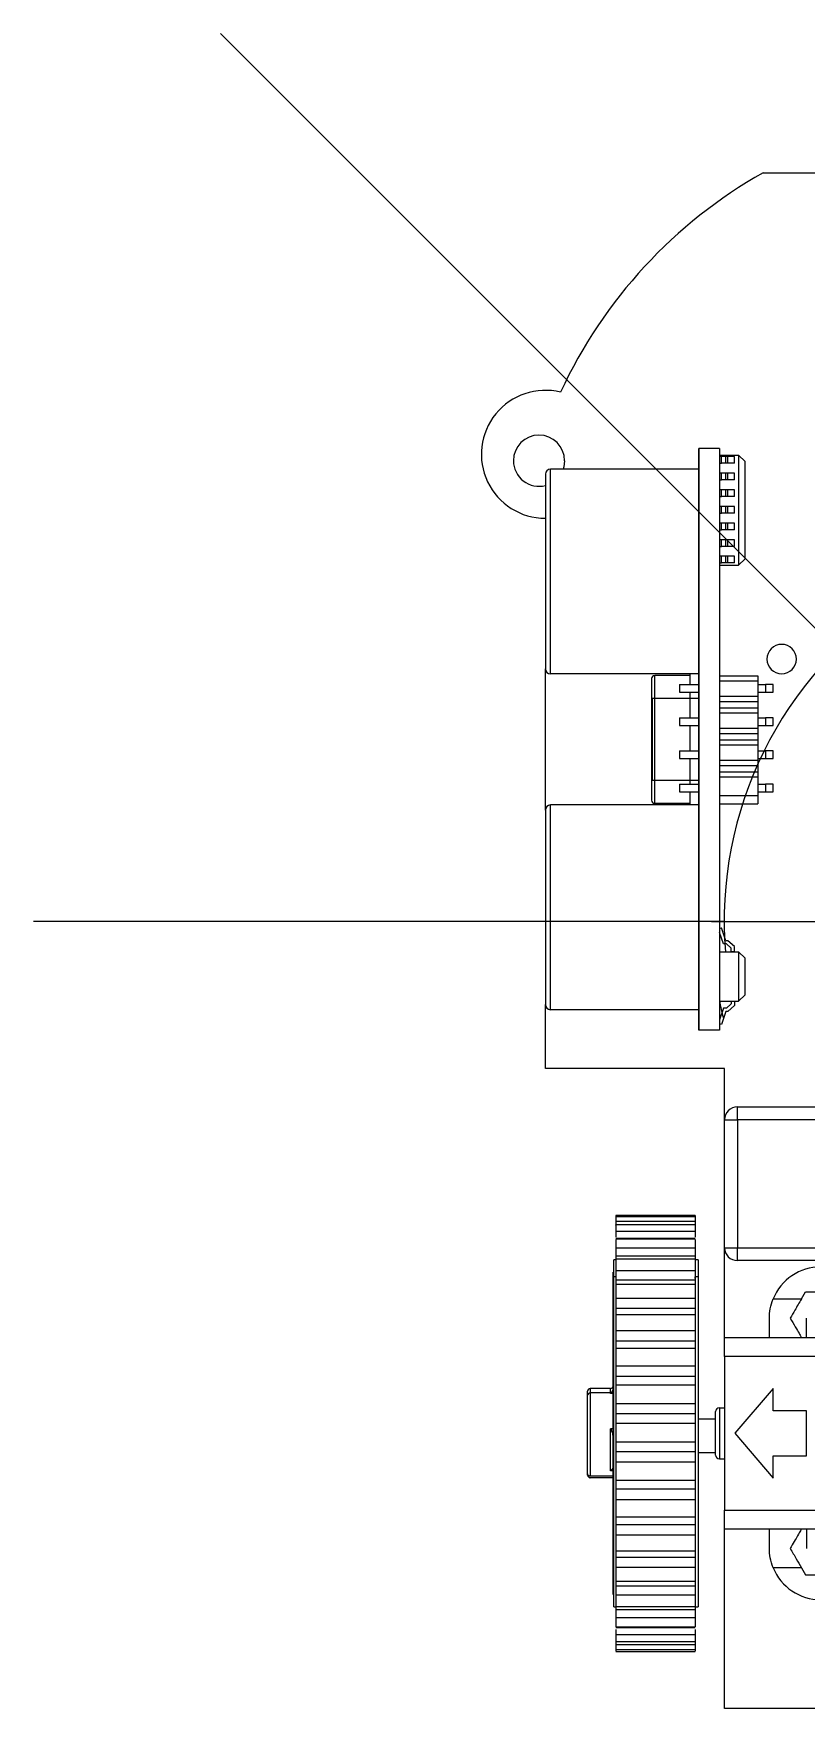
# Model space of a CAD drawing. Extents: x 1562220 to 1629450, y 100537 to 109840.
# Drawn here: x 1626355.4 to 1626415.8, y 100971.4 to 101102.3 of the extents above; entities that cross this region are included whole.
import ezdxf

# ---------------------------------------------------------------- set-up
doc = ezdxf.new("R2010")
doc.units = 0
doc.header["$LTSCALE"] = 1500
doc.header["$MEASUREMENT"] = 0
doc.layers.get('0').update_dxf_attribs({"linetype": 'CONTINUOUS'})

# ---------------------------------------------------------------- blocks, each defined once
blk = doc.blocks.new('robot')
at = {"color": 7, "linetype": 'Continuous', "lineweight": 25}
for p, q in [((1626312.42, 100698.92), (1626318.43, 100698.92)), ((1626307.41, 100631.92), (1626307.41, 100677.37)), ((1626307.42, 100677.37), (1626307.41, 100677.37)), ((1626307.42, 100677.37), (1626307.42, 100631.92)), ((1626309.02, 100677.37), (1626307.42, 100677.37)), ((1626309.02, 100677.37), (1626309.02, 100631.92)), ((1626309.02, 100677.37), (1626309.03, 100677.37)), ((1626309.03, 100677.37), (1626309.03, 100631.92)), ((1626309.03, 100676.85), (1626310.52, 100676.85)), ((1626309.17, 100676.75), (1626309.03, 100676.75)), ((1626309.03, 100676.23), (1626309.17, 100676.23)), ((1626309.17, 100676.23), (1626309.17, 100676.75)), ((1626309.51, 100676.75), (1626309.17, 100676.75)), ((1626309.51, 100676.23), (1626309.17, 100676.23)), ((1626309.51, 100676.23), (1626309.51, 100676.75)), ((1626309.67, 100676.75), (1626309.51, 100676.75)), ((1626309.67, 100676.23), (1626309.51, 100676.23)), ((1626309.67, 100676.23), (1626309.67, 100676.75)), ((1626310.19, 100676.75), (1626309.67, 100676.75)), ((1626310.19, 100676.23), (1626309.67, 100676.23)), ((1626310.19, 100676.23), (1626310.19, 100676.75)), ((1626310.52, 100676.85), (1626310.52, 100668.25)), ((1626311.02, 100676.35), (1626310.52, 100676.85)), ((1626311.02, 100668.75), (1626311.02, 100676.35)), ((1626295.42, 100675.36), (1626295.42, 100660.16)), ((1626295.82, 100659.76), (1626295.82, 100675.76)), ((1626307.41, 100675.76), (1626295.82, 100675.76)), ((1626309.17, 100675.45), (1626309.03, 100675.45)), ((1626309.03, 100674.93), (1626309.17, 100674.93)), ((1626309.17, 100674.93), (1626309.17, 100675.45)), ((1626309.51, 100675.45), (1626309.17, 100675.45)), ((1626309.51, 100674.93), (1626309.17, 100674.93)), ((1626309.51, 100674.93), (1626309.51, 100675.45)), ((1626309.67, 100675.45), (1626309.51, 100675.45)), ((1626309.67, 100674.93), (1626309.51, 100674.93)), ((1626309.67, 100674.93), (1626309.67, 100675.45)), ((1626310.19, 100675.45), (1626309.67, 100675.45)), ((1626310.19, 100674.93), (1626309.67, 100674.93)), ((1626310.19, 100674.93), (1626310.19, 100675.45)), ((1626309.17, 100674.15), (1626309.03, 100674.15)), ((1626309.03, 100673.63), (1626309.17, 100673.63)), ((1626309.17, 100673.63), (1626309.17, 100674.15)), ((1626309.51, 100674.15), (1626309.17, 100674.15)), ((1626309.51, 100673.63), (1626309.17, 100673.63)), ((1626309.51, 100673.63), (1626309.51, 100674.15)), ((1626309.67, 100674.15), (1626309.51, 100674.15)), ((1626309.67, 100673.63), (1626309.51, 100673.63)), ((1626309.67, 100673.63), (1626309.67, 100674.15)), ((1626310.19, 100674.15), (1626309.67, 100674.15)), ((1626310.19, 100673.63), (1626309.67, 100673.63)), ((1626310.19, 100673.63), (1626310.19, 100674.15)), ((1626309.17, 100672.85), (1626309.03, 100672.85)), ((1626309.03, 100672.33), (1626309.17, 100672.33)), ((1626309.17, 100672.33), (1626309.17, 100672.85)), ((1626309.51, 100672.85), (1626309.17, 100672.85)), ((1626309.51, 100672.33), (1626309.17, 100672.33)), ((1626309.51, 100672.33), (1626309.51, 100672.85)), ((1626309.67, 100672.85), (1626309.51, 100672.85)), ((1626309.67, 100672.33), (1626309.51, 100672.33)), ((1626309.67, 100672.33), (1626309.67, 100672.85)), ((1626310.19, 100672.85), (1626309.67, 100672.85)), ((1626310.19, 100672.33), (1626309.67, 100672.33)), ((1626310.19, 100672.33), (1626310.19, 100672.85)), ((1626309.17, 100671.55), (1626309.03, 100671.55)), ((1626309.03, 100671.03), (1626309.17, 100671.03)), ((1626309.17, 100671.03), (1626309.17, 100671.55)), ((1626309.51, 100671.55), (1626309.17, 100671.55)), ((1626309.51, 100671.03), (1626309.17, 100671.03)), ((1626309.51, 100671.03), (1626309.51, 100671.55)), ((1626309.67, 100671.55), (1626309.51, 100671.55)), ((1626309.67, 100671.03), (1626309.51, 100671.03)), ((1626309.67, 100671.03), (1626309.67, 100671.55)), ((1626310.19, 100671.55), (1626309.67, 100671.55)), ((1626310.19, 100671.03), (1626309.67, 100671.03)), ((1626310.19, 100671.03), (1626310.19, 100671.55)), ((1626309.17, 100670.25), (1626309.03, 100670.25)), ((1626309.03, 100669.73), (1626309.17, 100669.73)), ((1626309.17, 100669.73), (1626309.17, 100670.25)), ((1626309.51, 100670.25), (1626309.17, 100670.25)), ((1626309.51, 100669.73), (1626309.17, 100669.73)), ((1626309.51, 100669.73), (1626309.51, 100670.25)), ((1626309.67, 100670.25), (1626309.51, 100670.25)), ((1626309.67, 100669.73), (1626309.51, 100669.73)), ((1626309.67, 100669.73), (1626309.67, 100670.25)), ((1626310.19, 100670.25), (1626309.67, 100670.25)), ((1626310.19, 100669.73), (1626309.67, 100669.73)), ((1626310.19, 100669.73), (1626310.19, 100670.25)), ((1626309.17, 100668.95), (1626309.03, 100668.95)), ((1626309.03, 100668.43), (1626309.17, 100668.43)), ((1626309.03, 100668.25), (1626310.52, 100668.25)), ((1626309.17, 100668.43), (1626309.17, 100668.95)), ((1626309.51, 100668.95), (1626309.17, 100668.95)), ((1626309.51, 100668.43), (1626309.17, 100668.43)), ((1626309.51, 100668.43), (1626309.51, 100668.95)), ((1626309.67, 100668.95), (1626309.51, 100668.95)), ((1626309.67, 100668.43), (1626309.51, 100668.43)), ((1626309.67, 100668.43), (1626309.67, 100668.95)), ((1626310.19, 100668.95), (1626309.67, 100668.95)), ((1626310.19, 100668.43), (1626309.67, 100668.43)), ((1626310.19, 100668.43), (1626310.19, 100668.95)), ((1626311.02, 100668.75), (1626310.52, 100668.25)), ((1626295.42, 100649.12), (1626295.42, 100660.16)), ((1626307.41, 100659.76), (1626295.82, 100659.76)), ((1626303.72, 100659.39), (1626303.72, 100657.84)), ((1626306.72, 100659.64), (1626303.97, 100659.64)), ((1626303.97, 100657.84), (1626303.97, 100659.64)), ((1626305.91, 100658.94), (1626305.91, 100658.34)), ((1626305.91, 100658.94), (1626307.41, 100658.94)), ((1626306.72, 100658.94), (1626306.72, 100659.76)), ((1626309.03, 100659.61), (1626312.02, 100659.61)), ((1626312.02, 100659.61), (1626312.02, 100659.21)), ((1626312.02, 100659.21), (1626312.02, 100658.01)), ((1626312.02, 100658.94), (1626312.61, 100658.94)), ((1626312.61, 100658.94), (1626312.61, 100658.34)), ((1626313.21, 100658.94), (1626312.61, 100658.94)), ((1626313.21, 100658.34), (1626313.21, 100658.94)), ((1626303.79, 100657.84), (1626303.72, 100657.84)), ((1626303.72, 100657.84), (1626303.72, 100651.44)), ((1626303.97, 100657.84), (1626303.79, 100657.84)), ((1626303.79, 100651.44), (1626303.79, 100657.84)), ((1626306.72, 100657.84), (1626303.97, 100657.84)), ((1626303.97, 100651.44), (1626303.97, 100657.84)), ((1626305.91, 100658.34), (1626307.41, 100658.34)), ((1626306.72, 100657.84), (1626306.72, 100658.34)), ((1626306.72, 100656.34), (1626306.72, 100657.84)), ((1626309.03, 100657.61), (1626312.02, 100657.61)), ((1626312.02, 100658.34), (1626312.61, 100658.34)), ((1626312.02, 100658.01), (1626312.02, 100657.61)), ((1626312.02, 100657.61), (1626312.02, 100657.11)), ((1626312.61, 100658.34), (1626313.21, 100658.34)), ((1626305.91, 100656.34), (1626305.91, 100655.74)), ((1626305.91, 100656.34), (1626307.41, 100656.34)), ((1626309.03, 100657.11), (1626312.02, 100657.11)), ((1626312.02, 100657.11), (1626312.02, 100656.71)), ((1626312.02, 100656.71), (1626312.02, 100655.51)), ((1626312.02, 100656.34), (1626312.61, 100656.34)), ((1626312.61, 100656.34), (1626312.61, 100655.74)), ((1626313.21, 100656.34), (1626312.61, 100656.34)), ((1626313.21, 100655.74), (1626313.21, 100656.34)), ((1626305.91, 100655.74), (1626307.41, 100655.74)), ((1626306.72, 100653.74), (1626306.72, 100655.74)), ((1626309.03, 100655.11), (1626312.02, 100655.11)), ((1626312.02, 100655.74), (1626312.61, 100655.74)), ((1626312.02, 100655.51), (1626312.02, 100655.11)), ((1626312.02, 100655.11), (1626312.02, 100654.61)), ((1626312.61, 100655.74), (1626313.21, 100655.74)), ((1626305.91, 100653.74), (1626305.91, 100653.14)), ((1626305.91, 100653.74), (1626307.41, 100653.74)), ((1626309.03, 100654.61), (1626312.02, 100654.61)), ((1626312.02, 100654.61), (1626312.02, 100654.21)), ((1626312.02, 100654.21), (1626312.02, 100653.01)), ((1626312.02, 100653.74), (1626312.61, 100653.74)), ((1626312.61, 100653.74), (1626312.61, 100653.14)), ((1626313.21, 100653.74), (1626312.61, 100653.74)), ((1626313.21, 100653.14), (1626313.21, 100653.74)), ((1626305.91, 100653.14), (1626307.41, 100653.14)), ((1626306.72, 100651.44), (1626306.72, 100653.14)), ((1626309.03, 100652.61), (1626312.02, 100652.61)), ((1626312.02, 100653.14), (1626312.61, 100653.14)), ((1626312.02, 100653.01), (1626312.02, 100652.61)), ((1626312.02, 100652.61), (1626312.02, 100652.11)), ((1626312.61, 100653.14), (1626313.21, 100653.14)), ((1626303.72, 100651.44), (1626303.72, 100649.89)), ((1626303.79, 100651.44), (1626303.72, 100651.44)), ((1626303.97, 100651.44), (1626303.79, 100651.44)), ((1626306.72, 100651.44), (1626303.97, 100651.44)), ((1626303.97, 100649.64), (1626303.97, 100651.44)), ((1626305.91, 100651.14), (1626305.91, 100650.54)), ((1626305.91, 100651.14), (1626307.41, 100651.14)), ((1626306.72, 100651.14), (1626306.72, 100651.44)), ((1626309.03, 100652.11), (1626312.02, 100652.11)), ((1626312.02, 100652.11), (1626312.02, 100651.71)), ((1626312.02, 100651.71), (1626312.02, 100650.26)), ((1626312.02, 100651.14), (1626312.61, 100651.14)), ((1626312.61, 100651.14), (1626312.61, 100650.54)), ((1626313.21, 100651.14), (1626312.61, 100651.14)), ((1626313.21, 100650.54), (1626313.21, 100651.14)), ((1626305.91, 100650.54), (1626307.41, 100650.54)), ((1626306.72, 100649.52), (1626306.72, 100650.54)), ((1626312.02, 100650.54), (1626312.61, 100650.54)), ((1626312.02, 100650.26), (1626312.02, 100649.61)), ((1626312.61, 100650.54), (1626313.21, 100650.54)), ((1626295.42, 100649.12), (1626295.42, 100633.92)), ((1626295.82, 100633.52), (1626295.82, 100649.52)), ((1626307.41, 100649.52), (1626295.82, 100649.52)), ((1626306.72, 100649.64), (1626303.97, 100649.64)), ((1626309.03, 100649.61), (1626312.02, 100649.61)), ((1626309.03, 100639.88), (1626309.17, 100639.93)), ((1626309.33, 100638.66), (1626309.03, 100639.56)), ((1626309.51, 100638.91), (1626309.17, 100639.93)), ((1626309.03, 100638.04), (1626310.52, 100638.04)), ((1626309.57, 100638.66), (1626309.33, 100638.66)), ((1626309.67, 100638.91), (1626309.51, 100638.91)), ((1626309.94, 100638.33), (1626309.57, 100638.66)), ((1626310.19, 100638.45), (1626309.67, 100638.91)), ((1626309.94, 100638.05), (1626309.94, 100638.33)), ((1626310.19, 100638.05), (1626309.94, 100638.05)), ((1626310.19, 100638.05), (1626310.19, 100638.45)), ((1626310.52, 100638.04), (1626310.52, 100634.18)), ((1626311.02, 100637.54), (1626310.52, 100638.04)), ((1626311.02, 100634.68), (1626311.02, 100637.54)), ((1626309.03, 100634.18), (1626310.52, 100634.18)), ((1626309.94, 100633.97), (1626309.57, 100633.64)), ((1626309.94, 100634.18), (1626309.94, 100633.97)), ((1626310.19, 100634.18), (1626310.19, 100633.86)), ((1626311.02, 100634.68), (1626310.52, 100634.18)), ((1626295.42, 100628.92), (1626295.42, 100633.92)), ((1626307.41, 100633.52), (1626295.82, 100633.52)), ((1626309.33, 100633.64), (1626309.03, 100632.74)), ((1626309.51, 100633.39), (1626309.17, 100632.37)), ((1626309.57, 100633.64), (1626309.33, 100633.64)), ((1626309.67, 100633.39), (1626309.51, 100633.39)), ((1626310.19, 100633.86), (1626309.67, 100633.39)), ((1626307.42, 100631.92), (1626307.41, 100631.92)), ((1626309.02, 100631.92), (1626307.42, 100631.92)), ((1626309.02, 100631.92), (1626309.03, 100631.92)), ((1626309.17, 100632.37), (1626309.03, 100632.42)), ((1626309.42, 100628.92), (1626295.42, 100628.92)), ((1626309.42, 100624.92), (1626309.42, 100628.92)), ((1626309.42, 100614.92), (1626309.42, 100624.92)), ((1626309.42, 100624.92), (1626310.42, 100624.92)), ((1626310.42, 100624.92), (1626310.42, 100625.92)), ((1626310.42, 100625.92), (1626362.42, 100625.92)), ((1626310.42, 100624.92), (1626310.42, 100614.92)), ((1626362.42, 100624.92), (1626310.42, 100624.92)), ((1626307.12, 100617.45), (1626300.92, 100617.45)), ((1626307.12, 100617.33), (1626300.92, 100617.33)), ((1626307.12, 100616.97), (1626300.92, 100616.97)), ((1626300.92, 100616.97), (1626300.92, 100616.7)), ((1626307.12, 100616.97), (1626307.12, 100616.7)), ((1626307.12, 100616.7), (1626300.92, 100616.7)), ((1626307.12, 100616.18), (1626300.92, 100616.18)), ((1626307.12, 100615.65), (1626300.92, 100615.65)), ((1626307.12, 100615.58), (1626300.92, 100615.58)), ((1626307.12, 100614.88), (1626300.92, 100614.88)), ((1626309.42, 100614.92), (1626310.42, 100614.92)), ((1626309.42, 100607.92), (1626309.42, 100614.92)), ((1626310.42, 100614.92), (1626362.42, 100614.92)), ((1626310.42, 100613.92), (1626310.42, 100614.92)), ((1626300.77, 100613.02), (1626300.72, 100613.02)), ((1626300.72, 100611.78), (1626300.72, 100613.02)), ((1626300.92, 100613.97), (1626300.77, 100613.97)), ((1626300.77, 100612.64), (1626300.77, 100613.97)), ((1626307.12, 100614.25), (1626300.92, 100614.25)), ((1626307.12, 100614.03), (1626300.92, 100614.03)), ((1626307.12, 100613.12), (1626300.92, 100613.12)), ((1626307.37, 100613.97), (1626307.12, 100613.97)), ((1626307.37, 100613.97), (1626307.37, 100612.64)), ((1626362.42, 100613.92), (1626310.42, 100613.92)), ((1626300.77, 100611.78), (1626300.72, 100611.78)), ((1626300.72, 100587.82), (1626300.72, 100611.78)), ((1626300.77, 100586.87), (1626300.77, 100612.64)), ((1626307.12, 100612.4), (1626300.92, 100612.4)), ((1626307.12, 100612.05), (1626300.92, 100612.05)), ((1626307.12, 100612.52), (1626307.12, 100612.64)), ((1626307.12, 100612.64), (1626307.12, 100612.53)), ((1626307.37, 100612.64), (1626307.12, 100612.64)), ((1626307.37, 100612.64), (1626307.37, 100586.87)), ((1626307.12, 100610.95), (1626300.92, 100610.95)), ((1626313.21, 100610.92), (1626315.42, 100610.92)), ((1626315.42, 100610.92), (1626315.74, 100611.47)), ((1626315.74, 100611.47), (1626318.1, 100611.47)), ((1626307.12, 100610.17), (1626300.92, 100610.17)), ((1626307.12, 100609.69), (1626300.92, 100609.69)), ((1626312.92, 100607.92), (1626312.92, 100609.42)), ((1626315.82, 100607.92), (1626315.82, 100609.42)), ((1626307.12, 100608.43), (1626300.92, 100608.43)), ((1626309.42, 100606.42), (1626309.42, 100607.92)), ((1626309.42, 100607.92), (1626320.92, 100607.92)), ((1626307.12, 100607.63), (1626300.92, 100607.63)), ((1626307.12, 100607.04), (1626300.92, 100607.04)), ((1626307.12, 100605.67), (1626300.92, 100605.67)), ((1626320.92, 100606.42), (1626309.42, 100606.42)), ((1626309.42, 100606.42), (1626309.42, 100594.42)), ((1626300.52, 100603.92), (1626298.92, 100603.92)), ((1626307.12, 100604.85), (1626300.92, 100604.85)), ((1626307.12, 100604.17), (1626300.92, 100604.17)), ((1626313.22, 100603.92), (1626310.22, 100600.42)), ((1626313.22, 100602.17), (1626313.22, 100603.92)), ((1626298.72, 100603.4), (1626298.72, 100603.72)), ((1626298.72, 100597.27), (1626298.72, 100603.4)), ((1626298.92, 100603.58), (1626298.92, 100597.07)), ((1626300.52, 100603.58), (1626298.92, 100603.58)), ((1626300.52, 100603.54), (1626300.52, 100603.58)), ((1626307.12, 100602.73), (1626300.92, 100602.73)), ((1626307.12, 100601.93), (1626300.92, 100601.93)), ((1626308.72, 100601.52), (1626307.37, 100601.52)), ((1626308.72, 100598.72), (1626308.72, 100602.12)), ((1626309.02, 100602.42), (1626309.42, 100602.42)), ((1626309.02, 100602.42), (1626309.02, 100598.42)), ((1626315.82, 100602.17), (1626313.22, 100602.17)), ((1626315.82, 100598.67), (1626315.82, 100602.17)), ((1626300.52, 100597.49), (1626300.52, 100600.77)), ((1626307.12, 100601.19), (1626300.92, 100601.19)), ((1626310.22, 100600.42), (1626313.22, 100596.92)), ((1626307.12, 100599.72), (1626300.92, 100599.72)), ((1626307.12, 100598.97), (1626300.92, 100598.97)), ((1626307.37, 100598.92), (1626308.72, 100598.92)), ((1626313.22, 100596.92), (1626313.22, 100598.67)), ((1626313.22, 100598.67), (1626315.82, 100598.67)), ((1626307.12, 100598.17), (1626300.92, 100598.17)), ((1626309.02, 100598.42), (1626309.42, 100598.42)), ((1626298.72, 100597.16), (1626298.72, 100597.27)), ((1626300.72, 100597.07), (1626298.92, 100597.07)), ((1626300.72, 100596.95), (1626298.92, 100596.95)), ((1626307.12, 100596.73), (1626300.92, 100596.73)), ((1626307.12, 100596.05), (1626300.92, 100596.05)), ((1626307.12, 100595.23), (1626300.92, 100595.23)), ((1626307.12, 100593.86), (1626300.92, 100593.86)), ((1626309.42, 100594.42), (1626320.92, 100594.42)), ((1626309.42, 100592.92), (1626309.42, 100594.42)), ((1626307.12, 100593.27), (1626300.92, 100593.27)), ((1626307.12, 100592.46), (1626300.92, 100592.46)), ((1626320.92, 100592.92), (1626309.42, 100592.92)), ((1626309.42, 100578.92), (1626309.42, 100592.92)), ((1626312.92, 100591.42), (1626312.92, 100592.92)), ((1626315.82, 100592.92), (1626315.82, 100591.42)), ((1626307.12, 100591.2), (1626300.92, 100591.2)), ((1626307.12, 100590.72), (1626300.92, 100590.72)), ((1626307.12, 100589.94), (1626300.92, 100589.94)), ((1626315.42, 100589.92), (1626313.21, 100589.92)), ((1626315.42, 100589.92), (1626315.74, 100589.37)), ((1626307.12, 100588.84), (1626300.92, 100588.84)), ((1626307.12, 100588.48), (1626300.92, 100588.48)), ((1626315.74, 100589.37), (1626318.1, 100589.37)), ((1626300.72, 100587.82), (1626300.77, 100587.82)), ((1626300.77, 100586.87), (1626300.92, 100586.87)), ((1626307.12, 100587.76), (1626300.92, 100587.76)), ((1626307.12, 100586.85), (1626300.92, 100586.85)), ((1626307.12, 100586.87), (1626307.37, 100586.87)), ((1626307.12, 100586.62), (1626300.92, 100586.62)), ((1626307.12, 100585.99), (1626300.92, 100585.99)), ((1626300.92, 100585.29), (1626307.12, 100585.29)), ((1626307.12, 100585.21), (1626300.92, 100585.21)), ((1626307.12, 100584.68), (1626300.92, 100584.68)), ((1626300.92, 100584.16), (1626307.12, 100584.16)), ((1626307.12, 100583.88), (1626300.92, 100583.88)), ((1626300.92, 100583.52), (1626307.12, 100583.52)), ((1626300.92, 100583.38), (1626307.12, 100583.38)), ((1626369.42, 100578.92), (1626309.42, 100578.92))]:
    blk.add_line(p, q, dxfattribs=at)
at = {"color": 8, "linetype": 'Continuous', "lineweight": 25}
for p, q in [((1626309.03, 100659.21), (1626312.02, 100659.21)), ((1626307.41, 100657.84), (1626306.72, 100657.84)), ((1626309.03, 100658.01), (1626312.02, 100658.01)), ((1626309.03, 100656.71), (1626312.02, 100656.71)), ((1626309.03, 100655.51), (1626312.02, 100655.51)), ((1626309.03, 100654.21), (1626312.02, 100654.21)), ((1626309.03, 100653.01), (1626312.02, 100653.01)), ((1626307.41, 100651.44), (1626306.72, 100651.44)), ((1626309.03, 100651.71), (1626312.02, 100651.71)), ((1626309.03, 100650.26), (1626312.02, 100650.26)), ((1626300.92, 100612.64), (1626300.77, 100612.64)), ((1626298.92, 100603.92), (1626298.92, 100603.58)), ((1626300.52, 100603.58), (1626300.52, 100603.92)), ((1626300.72, 100603.54), (1626300.52, 100603.54)), ((1626300.72, 100600.77), (1626300.52, 100600.77)), ((1626307.37, 100598.93), (1626308.72, 100598.93)), ((1626300.72, 100597.49), (1626300.52, 100597.49))]:
    blk.add_line(p, q, dxfattribs=at)
at = {"color": 7, "linetype": 'Continuous', "lineweight": 25, "flags": 128}
blk.add_lwpolyline([(1626296.92, 100676.42), (1626296.86, 100675.94), (1626296.81, 100675.76)], dxfattribs=at)
at = {"color": 7, "linetype": 'Continuous', "lineweight": 25}
for centre, radius, start, end in [((1626331.09, 100665.83), 37.99, 119.4269, 155.1781), ((1626295.42, 100676.92), 5, 76.312, 270), ((1626294.92, 100676.42), 2, 0, 180), ((1626294.92, 100676.42), 2, 180, 284.4775), ((1626295.82, 100675.36), 0.4, 90, 180), ((1626313.88, 100660.92), 1.15, 0, 180), ((1626295.82, 100660.16), 0.4, 180, 270), ((1626313.88, 100660.92), 1.15, 180, 0), ((1626303.97, 100659.39), 0.25, 135, 180), ((1626303.97, 100659.39), 0.25, 90, 135), ((1626303.97, 100649.89), 0.25, 180, 225), ((1626303.97, 100649.89), 0.25, 225, 270), ((1626295.82, 100649.12), 0.4, 90, 180), ((1626295.82, 100633.92), 0.4, 180, 270), ((1626310.42, 100624.92), 1, 90, 180), ((1626310.42, 100614.92), 1, 180, 270), ((1626316.92, 100609.42), 4, 22.0243, 157.9757), ((1626298.92, 100603.72), 0.2, 90, 180), ((1626300.52, 100604.12), 0.2, 270, 0), ((1626298.91, 100603.38), 0.191, 87.1972, 176.8923), ((1626300.52, 100603.8), 0.221, 270, 278.304), ((1626309.02, 100602.12), 0.3, 90, 180), ((1626309.02, 100598.72), 0.3, 180, 270), ((1626316.92, 100591.42), 4, 202.0243, 270)]:
    blk.add_arc(centre, radius, start, end, dxfattribs=at)
for points, knots in [([(1626300.92, 100617.45), (1626300.92, 100617.45), (1626300.92, 100617.47), (1626300.92, 100617.42), (1626300.92, 100617.35), (1626300.92, 100617.33)], [0, 0, 0, 0, 0.068393, 0.71433, 1, 1, 1, 1]), ([(1626300.92, 100617.31), (1626300.92, 100617.31), (1626300.92, 100617.32), (1626300.92, 100617.19), (1626300.92, 100617.05), (1626300.92, 100616.97)], [0, 0, 0, 0, 0.252792, 0.608044, 1, 1, 1, 1]), ([(1626307.12, 100617.45), (1626307.12, 100617.45), (1626307.12, 100617.47), (1626307.12, 100617.42), (1626307.12, 100617.35), (1626307.12, 100617.33)], [0, 0, 0, 0, 0.068393, 0.71433, 1, 1, 1, 1]), ([(1626307.12, 100617.31), (1626307.12, 100617.31), (1626307.12, 100617.32), (1626307.12, 100617.19), (1626307.12, 100617.05), (1626307.12, 100616.97)], [0, 0, 0, 0, 0.252792, 0.608044, 1, 1, 1, 1]), ([(1626300.92, 100616.69), (1626300.92, 100616.7), (1626300.92, 100616.72), (1626300.92, 100616.64), (1626300.92, 100616.45), (1626300.92, 100616.27), (1626300.92, 100616.18)], [0, 0, 0, 0, 0.027128, 0.389274, 0.679637, 1, 1, 1, 1]), ([(1626300.92, 100616.18), (1626300.92, 100616.05), (1626300.92, 100615.88), (1626300.92, 100615.78), (1626300.92, 100615.76)], [0, 0, 0, 0, 0.80261, 1, 1, 1, 1]), ([(1626307.12, 100616.69), (1626307.12, 100616.7), (1626307.12, 100616.72), (1626307.12, 100616.64), (1626307.12, 100616.45), (1626307.12, 100616.27), (1626307.12, 100616.18)], [0, 0, 0, 0, 0.027128, 0.389274, 0.679637, 1, 1, 1, 1]), ([(1626307.12, 100616.18), (1626307.12, 100616.05), (1626307.12, 100615.88), (1626307.12, 100615.78), (1626307.12, 100615.76)], [0, 0, 0, 0, 0.80261, 1, 1, 1, 1]), ([(1626300.92, 100615.56), (1626300.92, 100615.57), (1626300.92, 100615.57), (1626300.92, 100615.43), (1626300.92, 100615.19), (1626300.92, 100614.99), (1626300.92, 100614.88)], [0, 0, 0, 0, 0.135309, 0.457184, 0.71526, 1, 1, 1, 1]), ([(1626300.92, 100614.88), (1626300.92, 100614.74), (1626300.92, 100614.48), (1626300.92, 100614.32), (1626300.92, 100614.25)], [0, 0, 0, 0, 0.583632, 1, 1, 1, 1]), ([(1626307.12, 100615.56), (1626307.12, 100615.57), (1626307.12, 100615.57), (1626307.12, 100615.43), (1626307.12, 100615.19), (1626307.12, 100614.99), (1626307.12, 100614.88)], [0, 0, 0, 0, 0.135309, 0.457184, 0.71526, 1, 1, 1, 1]), ([(1626307.12, 100614.88), (1626307.12, 100614.74), (1626307.12, 100614.48), (1626307.12, 100614.32), (1626307.12, 100614.25)], [0, 0, 0, 0, 0.583632, 1, 1, 1, 1]), ([(1626300.92, 100614.25), (1626300.92, 100614.18), (1626300.92, 100614.04), (1626300.92, 100614.03), (1626300.92, 100614.03)], [0, 0, 0, 0, 0.533278, 1, 1, 1, 1]), ([(1626300.92, 100614.03), (1626300.92, 100614.01), (1626300.92, 100613.97), (1626300.92, 100613.75), (1626300.92, 100613.45), (1626300.92, 100613.23), (1626300.92, 100613.12)], [0, 0, 0, 0, 0.291893, 0.555481, 0.766822, 1, 1, 1, 1]), ([(1626300.92, 100613.12), (1626300.92, 100612.96), (1626300.92, 100612.69), (1626300.92, 100612.49), (1626300.92, 100612.4)], [0, 0, 0, 0, 0.583629, 1, 1, 1, 1]), ([(1626307.12, 100614.25), (1626307.12, 100614.18), (1626307.12, 100614.04), (1626307.12, 100614.03), (1626307.12, 100614.03)], [0, 0, 0, 0, 0.533278, 1, 1, 1, 1]), ([(1626307.12, 100614.03), (1626307.12, 100614.01), (1626307.12, 100613.97), (1626307.12, 100613.75), (1626307.12, 100613.45), (1626307.12, 100613.23), (1626307.12, 100613.12)], [0, 0, 0, 0, 0.291893, 0.555481, 0.766822, 1, 1, 1, 1]), ([(1626307.12, 100613.12), (1626307.12, 100612.96), (1626307.12, 100612.69), (1626307.12, 100612.49), (1626307.12, 100612.4)], [0, 0, 0, 0, 0.583629, 1, 1, 1, 1]), ([(1626300.92, 100612.4), (1626300.92, 100612.31), (1626300.92, 100612.13), (1626300.92, 100612.08), (1626300.92, 100612.05)], [0, 0, 0, 0, 0.533278, 1, 1, 1, 1]), ([(1626300.92, 100612.05), (1626300.92, 100612), (1626300.92, 100611.91), (1626300.92, 100611.63), (1626300.92, 100611.3), (1626300.92, 100611.07), (1626300.92, 100610.95)], [0, 0, 0, 0, 0.291893, 0.555481, 0.7668214, 1, 1, 1, 1]), ([(1626307.12, 100612.4), (1626307.12, 100612.31), (1626307.12, 100612.13), (1626307.12, 100612.08), (1626307.12, 100612.05)], [0, 0, 0, 0, 0.533278, 1, 1, 1, 1]), ([(1626307.12, 100612.05), (1626307.12, 100612), (1626307.12, 100611.91), (1626307.12, 100611.63), (1626307.12, 100611.3), (1626307.12, 100611.07), (1626307.12, 100610.95)], [0, 0, 0, 0, 0.291893, 0.555481, 0.7668214, 1, 1, 1, 1]), ([(1626300.92, 100610.95), (1626300.92, 100610.78), (1626300.92, 100610.5), (1626300.92, 100610.27), (1626300.92, 100610.17)], [0, 0, 0, 0, 0.583629, 1, 1, 1, 1]), ([(1626307.12, 100610.95), (1626307.12, 100610.78), (1626307.12, 100610.5), (1626307.12, 100610.27), (1626307.12, 100610.17)], [0, 0, 0, 0, 0.583629, 1, 1, 1, 1]), ([(1626312.92, 100609.42), (1626312.93, 100609.66), (1626312.95, 100610.15), (1626313.12, 100610.66), (1626313.21, 100610.92)], [0, 0, 0, 0, 0.4993091, 1, 1, 1, 1]), ([(1626315.42, 100610.92), (1626315.25, 100610.63), (1626314.95, 100610.1), (1626314.67, 100609.63), (1626314.55, 100609.42)], [0, 0, 0, 0, 0.5642963, 1, 1, 1, 1]), ([(1626300.92, 100610.17), (1626300.92, 100610.06), (1626300.92, 100609.85), (1626300.92, 100609.74), (1626300.92, 100609.69)], [0, 0, 0, 0, 0.533279, 1, 1, 1, 1]), ([(1626300.92, 100609.69), (1626300.92, 100609.62), (1626300.92, 100609.48), (1626300.92, 100609.15), (1626300.92, 100608.79), (1626300.92, 100608.56), (1626300.92, 100608.43)], [0, 0, 0, 0, 0.291893, 0.555481, 0.766824, 1, 1, 1, 1]), ([(1626307.12, 100610.17), (1626307.12, 100610.06), (1626307.12, 100609.85), (1626307.12, 100609.74), (1626307.12, 100609.69)], [0, 0, 0, 0, 0.533279, 1, 1, 1, 1]), ([(1626307.12, 100609.69), (1626307.12, 100609.62), (1626307.12, 100609.48), (1626307.12, 100609.15), (1626307.12, 100608.79), (1626307.12, 100608.56), (1626307.12, 100608.43)], [0, 0, 0, 0, 0.291893, 0.555481, 0.766824, 1, 1, 1, 1]), ([(1626314.55, 100609.42), (1626314.69, 100609.18), (1626314.96, 100608.71), (1626315.24, 100608.24), (1626315.39, 100607.97), (1626315.41, 100607.93), (1626315.42, 100607.92)], [0, 0, 0, 0, 0.2892069, 0.5762447, 0.793471, 1, 1, 1, 1]), ([(1626300.92, 100608.43), (1626300.92, 100608.27), (1626300.92, 100607.99), (1626300.92, 100607.74), (1626300.92, 100607.63)], [0, 0, 0, 0, 0.583633, 1, 1, 1, 1]), ([(1626307.12, 100608.43), (1626307.12, 100608.27), (1626307.12, 100607.99), (1626307.12, 100607.74), (1626307.12, 100607.63)], [0, 0, 0, 0, 0.583633, 1, 1, 1, 1]), ([(1626300.92, 100607.63), (1626300.92, 100607.5), (1626300.92, 100607.26), (1626300.92, 100607.11), (1626300.92, 100607.04)], [0, 0, 0, 0, 0.53328, 1, 1, 1, 1]), ([(1626300.92, 100607.04), (1626300.92, 100606.94), (1626300.92, 100606.76), (1626300.92, 100606.39), (1626300.92, 100606.02), (1626300.92, 100605.79), (1626300.92, 100605.67)], [0, 0, 0, 0, 0.291893, 0.555482, 0.766822, 1, 1, 1, 1]), ([(1626307.12, 100607.63), (1626307.12, 100607.5), (1626307.12, 100607.26), (1626307.12, 100607.11), (1626307.12, 100607.04)], [0, 0, 0, 0, 0.53328, 1, 1, 1, 1]), ([(1626307.12, 100607.04), (1626307.12, 100606.94), (1626307.12, 100606.76), (1626307.12, 100606.39), (1626307.12, 100606.02), (1626307.12, 100605.79), (1626307.12, 100605.67)], [0, 0, 0, 0, 0.291893, 0.555482, 0.766822, 1, 1, 1, 1]), ([(1626300.92, 100605.67), (1626300.92, 100605.51), (1626300.92, 100605.24), (1626300.92, 100604.97), (1626300.92, 100604.85)], [0, 0, 0, 0, 0.5836333, 1, 1, 1, 1]), ([(1626307.12, 100605.67), (1626307.12, 100605.51), (1626307.12, 100605.24), (1626307.12, 100604.97), (1626307.12, 100604.85)], [0, 0, 0, 0, 0.5836333, 1, 1, 1, 1]), ([(1626300.72, 100603.98), (1626300.71, 100603.9), (1626300.68, 100603.74), (1626300.59, 100603.63), (1626300.55, 100603.58)], [0, 0, 0, 0, 0.499742, 1, 1, 1, 1]), ([(1626300.92, 100604.85), (1626300.92, 100604.71), (1626300.92, 100604.45), (1626300.92, 100604.26), (1626300.92, 100604.17)], [0, 0, 0, 0, 0.533279, 1, 1, 1, 1]), ([(1626300.92, 100604.17), (1626300.92, 100604.06), (1626300.92, 100603.83), (1626300.92, 100603.44), (1626300.92, 100603.06), (1626300.92, 100602.84), (1626300.92, 100602.73)], [0, 0, 0, 0, 0.291893, 0.555481, 0.766822, 1, 1, 1, 1]), ([(1626307.12, 100604.85), (1626307.12, 100604.71), (1626307.12, 100604.45), (1626307.12, 100604.26), (1626307.12, 100604.17)], [0, 0, 0, 0, 0.533279, 1, 1, 1, 1]), ([(1626307.12, 100604.17), (1626307.12, 100604.06), (1626307.12, 100603.83), (1626307.12, 100603.44), (1626307.12, 100603.06), (1626307.12, 100602.84), (1626307.12, 100602.73)], [0, 0, 0, 0, 0.291893, 0.555481, 0.766822, 1, 1, 1, 1]), ([(1626300.55, 100603.58), (1626300.55, 100603.57), (1626300.54, 100603.56), (1626300.52, 100603.55), (1626300.52, 100603.54)], [0, 0, 0, 0, 0.560514, 1, 1, 1, 1]), ([(1626300.92, 100602.73), (1626300.92, 100602.58), (1626300.92, 100602.33), (1626300.92, 100602.05), (1626300.92, 100601.93)], [0, 0, 0, 0, 0.583628, 1, 1, 1, 1]), ([(1626307.12, 100602.73), (1626307.12, 100602.58), (1626307.12, 100602.33), (1626307.12, 100602.05), (1626307.12, 100601.93)], [0, 0, 0, 0, 0.583628, 1, 1, 1, 1]), ([(1626300.92, 100601.93), (1626300.92, 100601.79), (1626300.92, 100601.51), (1626300.92, 100601.29), (1626300.92, 100601.19)], [0, 0, 0, 0, 0.5332709, 1, 1, 1, 1]), ([(1626307.12, 100601.93), (1626307.12, 100601.79), (1626307.12, 100601.51), (1626307.12, 100601.29), (1626307.12, 100601.19)], [0, 0, 0, 0, 0.5332709, 1, 1, 1, 1]), ([(1626300.52, 100600.77), (1626300.57, 100600.65), (1626300.67, 100600.42), (1626300.7, 100600.19), (1626300.72, 100600.07)], [0, 0, 0, 0, 0.500463, 1, 1, 1, 1]), ([(1626300.92, 100601.19), (1626300.92, 100601.05), (1626300.92, 100600.8), (1626300.92, 100600.39), (1626300.92, 100600.02), (1626300.92, 100599.82), (1626300.92, 100599.72)], [0, 0, 0, 0, 0.291892, 0.555482, 0.766823, 1, 1, 1, 1]), ([(1626307.12, 100601.19), (1626307.12, 100601.05), (1626307.12, 100600.8), (1626307.12, 100600.39), (1626307.12, 100600.02), (1626307.12, 100599.82), (1626307.12, 100599.72)], [0, 0, 0, 0, 0.291892, 0.555482, 0.766823, 1, 1, 1, 1]), ([(1626300.92, 100599.72), (1626300.92, 100599.59), (1626300.92, 100599.36), (1626300.92, 100599.08), (1626300.92, 100598.97)], [0, 0, 0, 0, 0.5836297, 1, 1, 1, 1]), ([(1626300.92, 100598.97), (1626300.92, 100598.82), (1626300.92, 100598.54), (1626300.92, 100598.29), (1626300.92, 100598.17)], [0, 0, 0, 0, 0.533285, 1, 1, 1, 1]), ([(1626307.12, 100599.72), (1626307.12, 100599.59), (1626307.12, 100599.36), (1626307.12, 100599.08), (1626307.12, 100598.97)], [0, 0, 0, 0, 0.5836297, 1, 1, 1, 1]), ([(1626307.12, 100598.97), (1626307.12, 100598.82), (1626307.12, 100598.54), (1626307.12, 100598.29), (1626307.12, 100598.17)], [0, 0, 0, 0, 0.533285, 1, 1, 1, 1]), ([(1626300.72, 100597.77), (1626300.7, 100597.73), (1626300.67, 100597.67), (1626300.57, 100597.55), (1626300.52, 100597.49)], [0, 0, 0, 0, 0.499539, 1, 1, 1, 1]), ([(1626300.92, 100598.17), (1626300.92, 100598.03), (1626300.92, 100597.75), (1626300.92, 100597.34), (1626300.92, 100597), (1626300.92, 100596.82), (1626300.92, 100596.73)], [0, 0, 0, 0, 0.291895, 0.555485, 0.766822, 1, 1, 1, 1]), ([(1626307.12, 100598.17), (1626307.12, 100598.03), (1626307.12, 100597.75), (1626307.12, 100597.34), (1626307.12, 100597), (1626307.12, 100596.82), (1626307.12, 100596.73)], [0, 0, 0, 0, 0.291895, 0.555485, 0.766822, 1, 1, 1, 1]), ([(1626298.92, 100597.07), (1626298.91, 100597.07), (1626298.88, 100597.07), (1626298.83, 100597.09), (1626298.77, 100597.13), (1626298.73, 100597.19), (1626298.72, 100597.25), (1626298.72, 100597.27)], [0, 0, 0, 0, 0.12414, 0.25141, 0.500245, 0.749251, 1, 1, 1, 1]), ([(1626298.72, 100597.16), (1626298.72, 100597.13), (1626298.73, 100597.08), (1626298.77, 100597.01), (1626298.83, 100596.97), (1626298.88, 100596.96), (1626298.91, 100596.95), (1626298.92, 100596.95)], [0, 0, 0, 0, 0.250405, 0.499294, 0.748414, 0.874324, 1, 1, 1, 1]), ([(1626300.92, 100596.73), (1626300.92, 100596.62), (1626300.92, 100596.42), (1626300.92, 100596.16), (1626300.92, 100596.05)], [0, 0, 0, 0, 0.5836341, 1, 1, 1, 1]), ([(1626300.92, 100596.05), (1626300.92, 100595.9), (1626300.92, 100595.63), (1626300.92, 100595.36), (1626300.92, 100595.23)], [0, 0, 0, 0, 0.533283, 1, 1, 1, 1]), ([(1626307.12, 100596.73), (1626307.12, 100596.62), (1626307.12, 100596.42), (1626307.12, 100596.16), (1626307.12, 100596.05)], [0, 0, 0, 0, 0.5836341, 1, 1, 1, 1]), ([(1626307.12, 100596.05), (1626307.12, 100595.9), (1626307.12, 100595.63), (1626307.12, 100595.36), (1626307.12, 100595.23)], [0, 0, 0, 0, 0.533283, 1, 1, 1, 1]), ([(1626300.92, 100595.23), (1626300.92, 100595.08), (1626300.92, 100594.79), (1626300.92, 100594.39), (1626300.92, 100594.08), (1626300.92, 100593.94), (1626300.92, 100593.86)], [0, 0, 0, 0, 0.291893, 0.555481, 0.766825, 1, 1, 1, 1]), ([(1626307.12, 100595.23), (1626307.12, 100595.08), (1626307.12, 100594.79), (1626307.12, 100594.39), (1626307.12, 100594.08), (1626307.12, 100593.94), (1626307.12, 100593.86)], [0, 0, 0, 0, 0.291893, 0.555481, 0.766825, 1, 1, 1, 1]), ([(1626300.92, 100593.86), (1626300.92, 100593.77), (1626300.92, 100593.61), (1626300.92, 100593.37), (1626300.92, 100593.27)], [0, 0, 0, 0, 0.583631, 1, 1, 1, 1]), ([(1626307.12, 100593.86), (1626307.12, 100593.77), (1626307.12, 100593.61), (1626307.12, 100593.37), (1626307.12, 100593.27)], [0, 0, 0, 0, 0.583631, 1, 1, 1, 1]), ([(1626300.92, 100593.27), (1626300.92, 100593.13), (1626300.92, 100592.87), (1626300.92, 100592.59), (1626300.92, 100592.46)], [0, 0, 0, 0, 0.533272, 1, 1, 1, 1]), ([(1626300.92, 100592.46), (1626300.92, 100592.31), (1626300.92, 100592.01), (1626300.92, 100591.64), (1626300.92, 100591.37), (1626300.92, 100591.26), (1626300.92, 100591.2)], [0, 0, 0, 0, 0.291891, 0.555479, 0.766823, 1, 1, 1, 1]), ([(1626307.12, 100593.27), (1626307.12, 100593.13), (1626307.12, 100592.87), (1626307.12, 100592.59), (1626307.12, 100592.46)], [0, 0, 0, 0, 0.533272, 1, 1, 1, 1]), ([(1626307.12, 100592.46), (1626307.12, 100592.31), (1626307.12, 100592.01), (1626307.12, 100591.64), (1626307.12, 100591.37), (1626307.12, 100591.26), (1626307.12, 100591.2)], [0, 0, 0, 0, 0.291891, 0.555479, 0.766823, 1, 1, 1, 1]), ([(1626315.42, 100592.92), (1626315.4, 100592.89), (1626315.38, 100592.84), (1626315.16, 100592.47), (1626314.88, 100591.98), (1626314.66, 100591.61), (1626314.55, 100591.42)], [0, 0, 0, 0, 0.264359, 0.545029, 0.772742, 1, 1, 1, 1]), ([(1626300.92, 100591.2), (1626300.92, 100591.14), (1626300.92, 100591.02), (1626300.92, 100590.81), (1626300.92, 100590.72)], [0, 0, 0, 0, 0.583631, 1, 1, 1, 1]), ([(1626307.12, 100591.2), (1626307.12, 100591.14), (1626307.12, 100591.02), (1626307.12, 100590.81), (1626307.12, 100590.72)], [0, 0, 0, 0, 0.583631, 1, 1, 1, 1]), ([(1626313.21, 100589.92), (1626313.12, 100590.18), (1626312.95, 100590.69), (1626312.93, 100591.18), (1626312.92, 100591.42)], [0, 0, 0, 0, 0.4993, 1, 1, 1, 1]), ([(1626314.55, 100591.42), (1626314.71, 100591.15), (1626314.99, 100590.67), (1626315.29, 100590.15), (1626315.42, 100589.92)], [0, 0, 0, 0, 0.556161, 1, 1, 1, 1]), ([(1626300.92, 100590.72), (1626300.92, 100590.59), (1626300.92, 100590.35), (1626300.92, 100590.07), (1626300.92, 100589.94)], [0, 0, 0, 0, 0.5332827, 1, 1, 1, 1]), ([(1626300.92, 100589.94), (1626300.92, 100589.79), (1626300.92, 100589.5), (1626300.92, 100589.17), (1626300.92, 100588.95), (1626300.92, 100588.87), (1626300.92, 100588.84)], [0, 0, 0, 0, 0.291891, 0.555482, 0.766822, 1, 1, 1, 1]), ([(1626307.12, 100590.72), (1626307.12, 100590.59), (1626307.12, 100590.35), (1626307.12, 100590.07), (1626307.12, 100589.94)], [0, 0, 0, 0, 0.5332827, 1, 1, 1, 1]), ([(1626307.12, 100589.94), (1626307.12, 100589.79), (1626307.12, 100589.5), (1626307.12, 100589.17), (1626307.12, 100588.95), (1626307.12, 100588.87), (1626307.12, 100588.84)], [0, 0, 0, 0, 0.291891, 0.555482, 0.766822, 1, 1, 1, 1]), ([(1626300.92, 100588.84), (1626300.92, 100588.8), (1626300.92, 100588.74), (1626300.92, 100588.55), (1626300.92, 100588.48)], [0, 0, 0, 0, 0.5836317, 1, 1, 1, 1]), ([(1626300.92, 100588.48), (1626300.92, 100588.37), (1626300.92, 100588.16), (1626300.92, 100587.89), (1626300.92, 100587.76)], [0, 0, 0, 0, 0.533277, 1, 1, 1, 1]), ([(1626307.12, 100588.84), (1626307.12, 100588.8), (1626307.12, 100588.74), (1626307.12, 100588.55), (1626307.12, 100588.48)], [0, 0, 0, 0, 0.5836317, 1, 1, 1, 1]), ([(1626307.12, 100588.48), (1626307.12, 100588.37), (1626307.12, 100588.16), (1626307.12, 100587.89), (1626307.12, 100587.76)], [0, 0, 0, 0, 0.533277, 1, 1, 1, 1]), ([(1626300.92, 100587.76), (1626300.92, 100587.62), (1626300.92, 100587.35), (1626300.92, 100587.06), (1626300.92, 100586.89), (1626300.92, 100586.86), (1626300.92, 100586.85)], [0, 0, 0, 0, 0.291891, 0.55548, 0.766824, 1, 1, 1, 1]), ([(1626300.92, 100586.85), (1626300.92, 100586.84), (1626300.92, 100586.83), (1626300.92, 100586.68), (1626300.92, 100586.62)], [0, 0, 0, 0, 0.583633, 1, 1, 1, 1]), ([(1626307.12, 100587.76), (1626307.12, 100587.62), (1626307.12, 100587.35), (1626307.12, 100587.06), (1626307.12, 100586.89), (1626307.12, 100586.86), (1626307.12, 100586.85)], [0, 0, 0, 0, 0.291891, 0.55548, 0.766824, 1, 1, 1, 1]), ([(1626307.12, 100586.85), (1626307.12, 100586.84), (1626307.12, 100586.83), (1626307.12, 100586.68), (1626307.12, 100586.62)], [0, 0, 0, 0, 0.583633, 1, 1, 1, 1]), ([(1626300.92, 100586.62), (1626300.92, 100586.53), (1626300.92, 100586.36), (1626300.92, 100586.11), (1626300.92, 100585.99)], [0, 0, 0, 0, 0.533277, 1, 1, 1, 1]), ([(1626300.92, 100585.99), (1626300.92, 100585.86), (1626300.92, 100585.61), (1626300.92, 100585.38), (1626300.92, 100585.29), (1626300.92, 100585.29), (1626300.92, 100585.29)], [0, 0, 0, 0, 0.355803, 0.677102, 0.934716, 1, 1, 1, 1]), ([(1626307.12, 100586.62), (1626307.12, 100586.53), (1626307.12, 100586.36), (1626307.12, 100586.11), (1626307.12, 100585.99)], [0, 0, 0, 0, 0.533277, 1, 1, 1, 1]), ([(1626307.12, 100585.99), (1626307.12, 100585.86), (1626307.12, 100585.61), (1626307.12, 100585.38), (1626307.12, 100585.29), (1626307.12, 100585.29), (1626307.12, 100585.29)], [0, 0, 0, 0, 0.355803, 0.677102, 0.934716, 1, 1, 1, 1]), ([(1626300.92, 100585.1), (1626300.92, 100585.06), (1626300.92, 100584.96), (1626300.92, 100584.79), (1626300.92, 100584.68)], [0, 0, 0, 0, 0.375414, 1, 1, 1, 1]), ([(1626300.92, 100584.68), (1626300.92, 100584.57), (1626300.92, 100584.35), (1626300.92, 100584.18), (1626300.92, 100584.17), (1626300.92, 100584.17)], [0, 0, 0, 0, 0.399854, 0.760935, 1, 1, 1, 1]), ([(1626307.12, 100585.1), (1626307.12, 100585.06), (1626307.12, 100584.96), (1626307.12, 100584.79), (1626307.12, 100584.68)], [0, 0, 0, 0, 0.375414, 1, 1, 1, 1]), ([(1626307.12, 100584.68), (1626307.12, 100584.57), (1626307.12, 100584.35), (1626307.12, 100584.18), (1626307.12, 100584.17), (1626307.12, 100584.17)], [0, 0, 0, 0, 0.399854, 0.760935, 1, 1, 1, 1]), ([(1626300.92, 100584.18), (1626300.92, 100584.16), (1626300.92, 100584.1), (1626300.92, 100583.97), (1626300.92, 100583.88)], [0, 0, 0, 0, 0.27092, 1, 1, 1, 1]), ([(1626300.92, 100583.88), (1626300.92, 100583.78), (1626300.92, 100583.61), (1626300.92, 100583.51), (1626300.92, 100583.52), (1626300.92, 100583.53)], [0, 0, 0, 0, 0.48917, 0.930902, 1, 1, 1, 1]), ([(1626300.92, 100583.52), (1626300.92, 100583.48), (1626300.92, 100583.39), (1626300.92, 100583.4), (1626300.92, 100583.4)], [0, 0, 0, 0, 0.468557, 1, 1, 1, 1]), ([(1626307.12, 100584.18), (1626307.12, 100584.16), (1626307.12, 100584.1), (1626307.12, 100583.97), (1626307.12, 100583.88)], [0, 0, 0, 0, 0.27092, 1, 1, 1, 1]), ([(1626307.12, 100583.88), (1626307.12, 100583.78), (1626307.12, 100583.61), (1626307.12, 100583.51), (1626307.12, 100583.52), (1626307.12, 100583.53)], [0, 0, 0, 0, 0.48917, 0.930902, 1, 1, 1, 1]), ([(1626307.12, 100583.52), (1626307.12, 100583.48), (1626307.12, 100583.39), (1626307.12, 100583.4), (1626307.12, 100583.4)], [0, 0, 0, 0, 0.468557, 1, 1, 1, 1])]:
    blk.add_open_spline(points, degree=3, knots=knots, dxfattribs=at)

msp = doc.modelspace()

# ---------------------------------------------------------------- linework, layer by layer
at = {"color": 6}
for p, q in [((1626418.17, 101054.18), (1626370.01, 101102.33)), ((1626409.38, 101032.95), (1626355.4, 101032.95))]:
    msp.add_line(p, q, dxfattribs=at)
msp.add_line((1626408.38, 101032.95), (1626470.43, 101032.95))
for radius, start, end in [(30.03, 0, 184.5398), (31.03, 191.53, 194.1224)]:
    msp.add_arc((1626439.4, 101032.95), radius, start, end)

# ---------------------------------------------------------------- block references
msp.add_blockref('robot', (99.98, 392.53))

doc.saveas('drawing.dxf')
